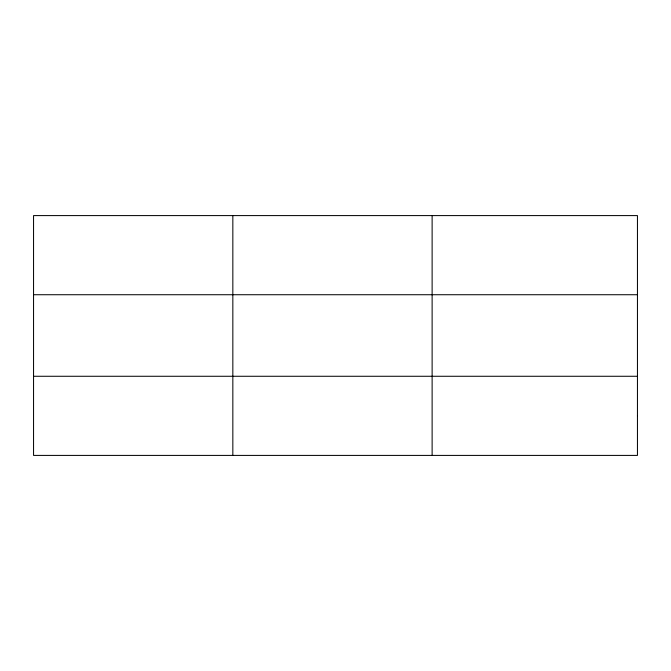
<?xml version="1.0" encoding="UTF-8"?>
<svg xmlns="http://www.w3.org/2000/svg" width="671" height="671" viewBox="0 0 671 671"><rect width="100%" height="100%" fill="white"/><g stroke="black" fill="none" stroke-linecap="round" stroke-linejoin="round"><path stroke-width="1.01" d="M232.837 455.408L232.837 215.592M432.124 455.408L432.124 215.592M33.55 294.728L637.45 294.728M33.55 376.272L637.45 376.272M637.45 415.835L637.45 455.408L33.55 455.408L33.55 215.592L637.45 215.592L637.45 415.835"/></g></svg>
